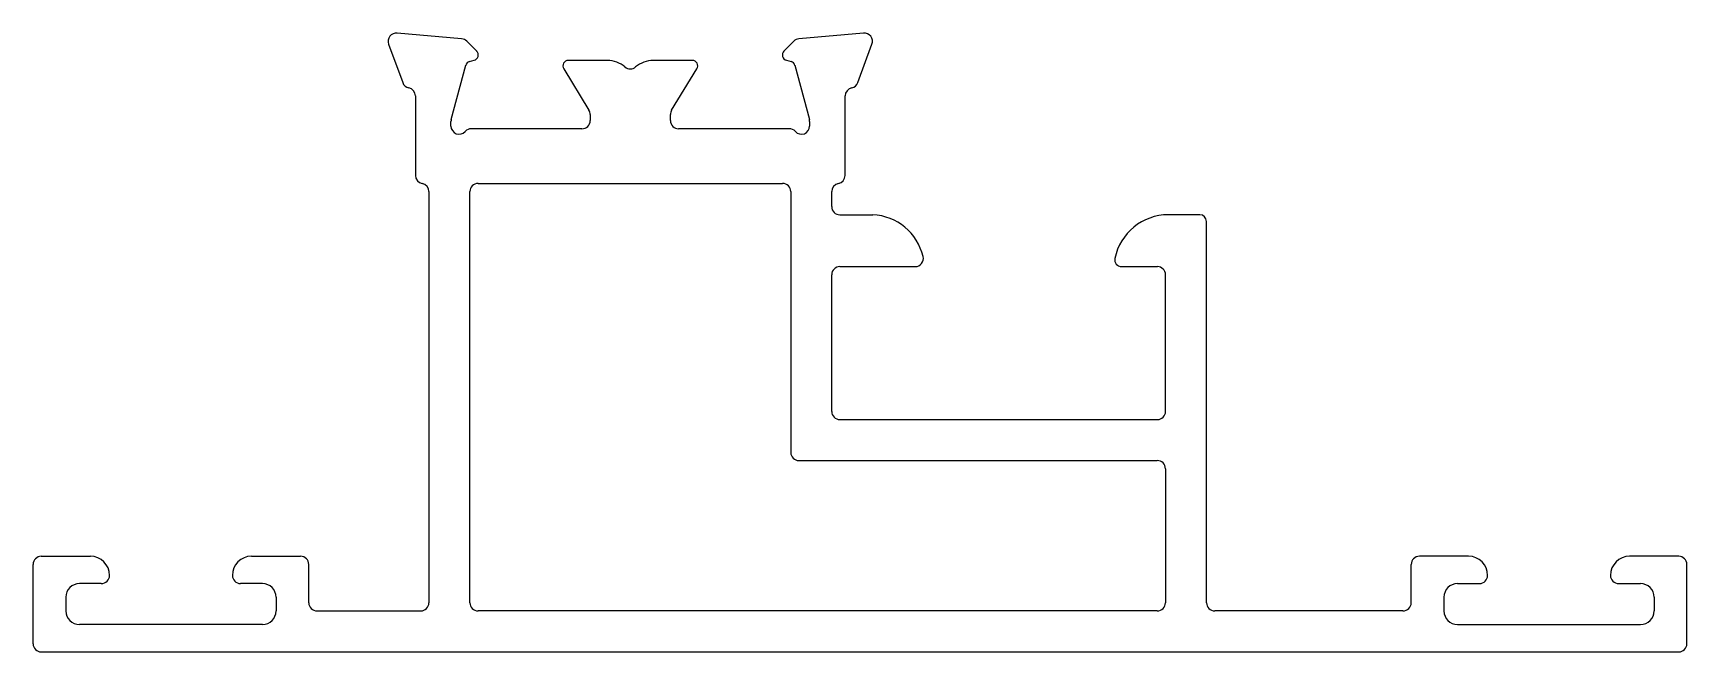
# Model space of a CAD drawing. Extents: x 566.2 to 626.8, y 600.8 to 623.4.
import ezdxf

# ---------------------------------------------------------------- set-up
doc = ezdxf.new("R2010")
doc.units = 0
doc.layers.get('0').update_dxf_attribs({"linetype": 'CONTINUOUS'})

msp = doc.modelspace()

# ---------------------------------------------------------------- linework, layer by layer
for p, q in [((581.873, 623.198), (579.508, 623.405)), ((596.594, 623.405), (594.229, 623.198)), ((579.199, 623.004), (579.713, 621.593)), ((582.423, 622.748), (582.059, 623.112)), ((594.043, 623.112), (593.679, 622.748)), ((596.389, 621.593), (596.902, 623.004)), ((581.492, 620.245), (582.023, 622.227)), ((582.164, 622.368), (582.333, 622.413)), ((587.207, 622.406), (585.781, 622.406)), ((590.32, 622.406), (588.895, 622.406)), ((593.769, 622.413), (593.938, 622.368)), ((594.079, 622.227), (594.61, 620.245)), ((585.611, 622.102), (586.537, 620.584)), ((589.564, 620.584), (590.491, 622.102)), ((580.181, 621.106), (580.181, 618.197)), ((595.92, 618.197), (595.92, 621.106)), ((586.581, 620.427), (586.581, 620.206)), ((589.52, 620.206), (589.52, 620.427)), ((581.481, 620.006), (581.481, 620.167)), ((586.281, 619.906), (582.229, 619.906)), ((593.873, 619.906), (589.82, 619.906)), ((594.62, 620.167), (594.62, 620.006)), ((580.674, 617.606), (580.674, 602.559)), ((582.174, 602.559), (582.174, 617.606)), ((582.474, 617.906), (593.628, 617.906)), ((593.928, 617.606), (593.928, 608.061)), ((595.427, 617.059), (595.427, 617.606)), ((595.727, 616.759), (596.935, 616.759)), ((608.907, 616.759), (607.761, 616.759)), ((609.157, 602.559), (609.157, 616.509)), ((595.427, 609.561), (595.427, 614.559)), ((595.727, 614.859), (598.485, 614.859)), ((606.046, 614.859), (607.357, 614.859)), ((607.657, 609.561), (607.657, 614.559)), ((595.727, 609.261), (607.357, 609.261)), ((594.228, 607.761), (607.354, 607.761)), ((607.654, 607.461), (607.654, 602.559)), ((566.474, 604.259), (568.274, 604.259)), ((574.174, 604.259), (575.974, 604.259)), ((618.754, 604.259), (616.954, 604.259)), ((626.454, 604.259), (624.654, 604.259)), ((566.174, 601.059), (566.174, 603.959)), ((576.274, 602.559), (576.274, 603.959)), ((616.654, 602.559), (616.654, 603.959)), ((626.754, 601.059), (626.754, 603.959)), ((568.674, 603.259), (567.874, 603.259)), ((574.574, 603.259), (573.774, 603.259)), ((618.354, 603.259), (619.154, 603.259)), ((624.254, 603.259), (625.054, 603.259)), ((567.374, 602.759), (567.374, 602.259)), ((575.074, 602.759), (575.074, 602.259)), ((576.574, 602.259), (580.374, 602.259)), ((607.354, 602.259), (582.474, 602.259)), ((616.354, 602.259), (609.457, 602.259)), ((617.854, 602.759), (617.854, 602.259)), ((625.554, 602.759), (625.554, 602.259)), ((574.574, 601.759), (567.874, 601.759)), ((618.354, 601.759), (625.054, 601.759)), ((566.474, 600.759), (626.454, 600.759))]:
    msp.add_line(p, q)
for centre, radius, start, end in [((579.481, 623.106), 0.3, 85, 200), ((596.62, 623.106), 0.3, 340, 95), ((581.847, 622.9), 0.3, 45, 85), ((594.255, 622.9), 0.3, 95, 135), ((582.216, 622.175), 0.2, 105, 165), ((582.281, 622.606), 0.2, 285, 45), ((585.781, 622.206), 0.2, 90, 211.39551), ((587.207, 621.406), 1, 49.51063, 90), ((588.051, 622.395), 0.3, 229.51063, 310.48937), ((588.895, 621.406), 1, 90, 130.48937), ((590.32, 622.206), 0.2, 328.60449, 90), ((593.82, 622.606), 0.2, 135, 255), ((593.886, 622.175), 0.2, 15, 75), ((579.995, 621.696), 0.3, 200, 259.09572), ((596.107, 621.696), 0.3, 280.90428, 340), ((579.881, 621.106), 0.3, 0, 79.09572), ((596.22, 621.106), 0.3, 100.90428, 180), ((586.281, 620.427), 0.3, 0, 31.39551), ((589.82, 620.427), 0.3, 148.60449, 180), ((581.781, 620.167), 0.3, 165, 180), ((581.781, 620.006), 0.3, 180, 318.18969), ((582.229, 619.606), 0.3, 90, 138.18969), ((586.281, 620.206), 0.3, 270, 0), ((589.82, 620.206), 0.3, 180, 270), ((593.873, 619.606), 0.3, 41.81031, 90), ((594.32, 620.006), 0.3, 221.81031, 0), ((594.32, 620.167), 0.3, 360, 15), ((580.481, 618.197), 0.3, 180, 259.72388), ((595.62, 618.197), 0.3, 280.27186, 0), ((580.374, 617.606), 0.3, 0, 79.72388), ((582.474, 617.606), 0.3, 90, 180), ((593.628, 617.606), 0.3, 0, 90), ((595.727, 617.606), 0.3, 100.27186, 180), ((595.727, 617.059), 0.3, 180, 270), ((596.832, 614.762), 2, 13.5234, 87.05577), ((607.764, 614.755), 2.004, 90.10069, 168.36235), ((608.907, 616.509), 0.25, 360, 90), ((598.485, 615.159), 0.3, 270, 13.5234), ((606.046, 615.109), 0.25, 168.46304, 270), ((595.727, 614.559), 0.3, 90, 180), ((607.357, 614.559), 0.3, 0, 90), ((595.727, 609.561), 0.3, 180, 270), ((607.357, 609.561), 0.3, 270, 360), ((594.228, 608.061), 0.3, 180, 270), ((607.354, 607.461), 0.3, 360, 90), ((566.474, 603.959), 0.3, 90, 180), ((568.274, 603.559), 0.7, 360, 90), ((574.174, 603.559), 0.7, 90, 180), ((575.974, 603.959), 0.3, 360, 90), ((616.954, 603.959), 0.3, 90, 180), ((618.754, 603.559), 0.7, 0, 90), ((624.654, 603.559), 0.7, 90, 180), ((626.454, 603.959), 0.3, 0, 90), ((568.674, 603.559), 0.3, 270, 360), ((573.774, 603.559), 0.3, 180, 270), ((619.154, 603.559), 0.3, 270, 360), ((624.254, 603.559), 0.3, 180, 270), ((567.874, 602.759), 0.5, 90, 180), ((574.574, 602.759), 0.5, 360, 90), ((618.354, 602.759), 0.5, 90, 180), ((625.054, 602.759), 0.5, 0, 90), ((567.874, 602.259), 0.5, 180, 270), ((574.574, 602.259), 0.5, 270, 360), ((576.574, 602.559), 0.3, 180, 270), ((580.374, 602.559), 0.3, 270, 0), ((582.474, 602.559), 0.3, 180, 270), ((607.354, 602.559), 0.3, 270, 360), ((609.457, 602.559), 0.3, 180, 270), ((616.354, 602.559), 0.3, 270, 0), ((618.354, 602.259), 0.5, 180, 270), ((625.054, 602.259), 0.5, 270, 0), ((566.474, 601.059), 0.3, 180, 270), ((626.454, 601.059), 0.3, 270, 0)]:
    msp.add_arc(centre, radius, start, end)

doc.saveas('drawing.dxf')
